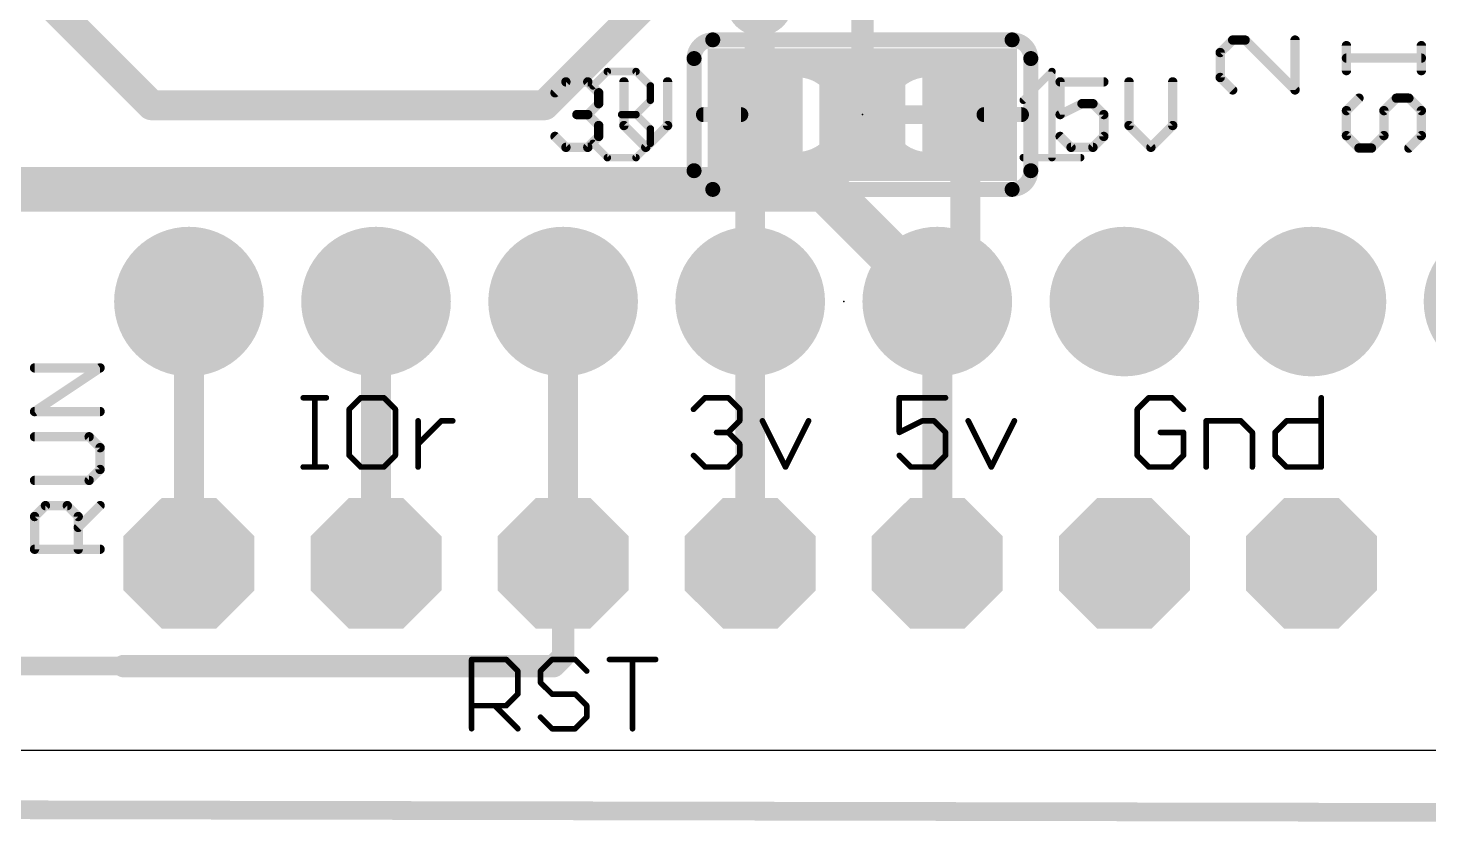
# Model space of a CAD drawing. Extents: x -21.4 to 69.1, y -5.3 to 64.3.
# Drawn here: x 25.76 to 44.78, y -1.02 to 9.81 of the extents above; entities that cross this region are included whole.
import ezdxf

# ---------------------------------------------------------------- set-up
doc = ezdxf.new("R2010")
doc.units = 0
for name, color, linetype in [('1', 12, 'CONTINUOUS'), ('16', 132, 'CONTINUOUS'), ('17', 110, 'CONTINUOUS'), ('18', 110, 'CONTINUOUS'), ('20', 53, 'CONTINUOUS'), ('21', 40, 'CONTINUOUS'), ('23', 53, 'CONTINUOUS'), ('29', 253, 'CONTINUOUS'), ('30', 253, 'CONTINUOUS'), ('51', 253, 'CONTINUOUS')]:
    doc.layers.add(name, color=color, linetype=linetype)

# ---------------------------------------------------------------- blocks, each defined once
blk = doc.blocks.new('RECT')
blk.add_solid([(-0.5, -0.5), (0.5, -0.5), (-0.5, 0.5), (0.5, 0.5)])
blk = doc.blocks.new('ROUNDP')
at = {"const_width": 0.5}
blk.add_lwpolyline([(0, -0.25, 1), (0, 0.25, 1), (0, -0.25)], format="xyb", dxfattribs=at)
blk = doc.blocks.new('OCTAGONP')
at = {"const_width": 0.5}
blk.add_lwpolyline([(-0.25, -0.1036), (-0.25, 0.1036), (-0.1036, 0.25), (0.1036, 0.25), (0.25, 0.1036), (0.25, -0.1036), (0.1036, -0.25), (-0.1036, -0.25), (-0.25, -0.1036), (-0.25, 0.1036)], dxfattribs=at)
blk = doc.blocks.new('ROUNDV')
at = {"const_width": 0.5}
blk.add_lwpolyline([(0, -0.25, 1), (0, 0.25, 1), (0, -0.25)], format="xyb", dxfattribs=at)

msp = doc.modelspace()

# ---------------------------------------------------------------- linework, layer by layer
at = {"layer": '1'}
for points, const_width in [([(37.084, 8.636), (37.084, 10.795)], 0.3048), ([(35.687, 10.16), (35.687, 8.636)], 0.4064), ([(35.56, 8.509), (35.687, 8.636)], 0.4064), ([(37.084, 8.636), (38.354, 8.636)], 0.254), ([(38.481, 6.477), (38.481, 8.636)], 0.4064), ([(35.56, 6.096), (35.56, 8.509)], 0.4064), ([(38.1, 6.096), (38.481, 6.477)], 0.4064), ([(27.94, 6.096), (27.94, 2.54)], 0.4064), ([(30.48, 2.54), (30.48, 6.096)], 0.4064), ([(33.02, 2.54), (33.02, 6.096)], 0.4064), ([(35.56, 6.096), (35.56, 2.54)], 0.4064), ([(38.1, 6.096), (38.1, 2.54)], 0.4064), ([(-0.127, -0.762), (68.961, -0.889)], 0.254)]:
    msp.add_lwpolyline(points, dxfattribs=dict(at, const_width=const_width))
for points, const_width in [([(35.7588, 8.5642, 1), (35.6152, 8.7078)], 0.2032), ([(37.084, 8.6995, 1), (37.084, 8.5725)], 0.127), ([(38.5826, 8.636, 1), (38.3794, 8.636)], 0.2032), ([(38.354, 8.5725, 1), (38.354, 8.6995)], 0.127), ([(35.6616, 8.509, 1), (35.4584, 8.509)], 0.2032), ([(35.4882, 8.5808, 1), (35.6318, 8.4372)], 0.2032), ([(35.5854, 8.636, 1), (35.7886, 8.636)], 0.2032), ([(37.0078, 8.636, 1), (37.1602, 8.636)], 0.1524), ([(38.5528, 6.4052, 1), (38.4092, 6.5488)], 0.2032), ([(38.3794, 6.477, 1), (38.5826, 6.477)], 0.2032), ([(28.0416, 6.096, 1), (27.8384, 6.096)], 0.2032), ([(30.5816, 6.096, 1), (30.3784, 6.096)], 0.2032), ([(33.1216, 6.096, 1), (32.9184, 6.096)], 0.2032), ([(35.6616, 6.096, 1), (35.4584, 6.096)], 0.2032), ([(38.2016, 6.096, 1), (37.9984, 6.096)], 0.2032), ([(35.4584, 6.096, 1), (35.6616, 6.096)], 0.2032), ([(38.0282, 6.1678, 1), (38.1718, 6.0242)], 0.2032), ([(27.8384, 2.54, 1), (28.0416, 2.54)], 0.2032), ([(30.3784, 2.54, 1), (30.5816, 2.54)], 0.2032), ([(32.9184, 2.54, 1), (33.1216, 2.54)], 0.2032), ([(35.4584, 2.54, 1), (35.6616, 2.54)], 0.2032), ([(37.9984, 2.54, 1), (38.2016, 2.54)], 0.2032)]:
    msp.add_lwpolyline(points, format="xyb", dxfattribs=dict(at, const_width=const_width))
at = {"layer": '16'}
for points, const_width in [([(36.068, 12.065), (32.766, 8.763)], 0.4064), ([(27.432, 8.763), (25.527, 10.668)], 0.4064), ([(32.766, 8.763), (27.432, 8.763)], 0.4064), ([(22.987, 7.62), (36.576, 7.62)], 0.6096), ([(36.576, 7.62), (38.1, 6.096)], 0.6096), ([(33.02, 1.27), (33.02, 2.54)], 0.3048), ([(32.893, 1.143), (33.02, 1.27)], 0.3048), ([(18.669, 1.143), (27.051, 1.143)], 0.254), ([(27.051, 1.143), (32.893, 1.143)], 0.3048), ([(-0.127, -0.762), (68.834, -0.889)], 0.254)]:
    msp.add_lwpolyline(points, dxfattribs=dict(at, const_width=const_width))
for points, const_width in [([(27.432, 8.8646, 1), (27.432, 8.6614)], 0.2032), ([(32.766, 8.6614, 1), (32.766, 8.8646)], 0.2032), ([(27.3602, 8.6912, 1), (27.5038, 8.8348)], 0.2032), ([(32.6942, 8.8348, 1), (32.8378, 8.6912)], 0.2032), ([(36.6838, 7.7278, 1), (36.4682, 7.5122)], 0.3048), ([(36.576, 7.4676, 1), (36.576, 7.7724)], 0.3048), ([(37.9922, 5.9882, 1), (38.2078, 6.2038)], 0.3048), ([(33.0962, 2.54, 1), (32.9438, 2.54)], 0.1524), ([(32.9438, 1.27, 1), (33.0962, 1.27)], 0.1524), ([(33.0739, 1.2161, 1), (32.9661, 1.3239)], 0.1524), ([(27.051, 1.2192, 1), (27.051, 1.0668)], 0.1524), ([(27.051, 1.0795, 1), (27.051, 1.2065)], 0.127), ([(32.8391, 1.1969, 1), (32.9469, 1.0891)], 0.1524), ([(32.893, 1.0668, 1), (32.893, 1.2192)], 0.1524)]:
    msp.add_lwpolyline(points, format="xyb", dxfattribs=dict(at, const_width=const_width))
at = {"layer": '20'}
msp.add_line((0, 0), (66.04, 0), dxfattribs=at)
at = {"layer": '21'}
for points, const_width in [([(35.052, 9.652, 0.4142), (34.798, 9.398)], 0.2032), ([(35.052, 9.7028, 1), (35.052, 9.6012)], 0.1016), ([(35.052, 9.6012, 1), (35.052, 9.7028)], 0.1016), ([(39.37, 9.398, 0.4142), (39.116, 9.652)], 0.2032), ([(39.116, 9.7028, 1), (39.116, 9.6012)], 0.1016), ([(39.116, 9.6012, 1), (39.116, 9.7028)], 0.1016), ([(42.1104, 9.6808, 1), (42.1104, 9.6173)], 0.0635), ([(42.1328, 9.6266, 1), (42.0879, 9.6715)], 0.0635), ([(42.3023, 9.6715, 1), (42.2574, 9.6266)], 0.0635), ([(42.2798, 9.6173, 1), (42.2798, 9.6808)], 0.0635), ([(42.9895, 9.649, 1), (42.926, 9.649)], 0.0635), ([(41.9726, 9.4796, 1), (41.9091, 9.4796)], 0.0635), ([(41.9184, 9.502, 1), (41.9633, 9.4571)], 0.0635), ([(43.6871, 9.5732, 1), (43.6236, 9.5732)], 0.0635), ([(44.704, 9.5732, 1), (44.6405, 9.5732)], 0.0635), ([(34.8488, 9.398, 1), (34.7472, 9.398)], 0.1016), ([(34.7472, 9.398, 1), (34.8488, 9.398)], 0.1016), ([(39.4208, 9.398, 1), (39.3192, 9.398)], 0.1016), ([(39.3192, 9.398, 1), (39.4208, 9.398)], 0.1016), ([(43.6554, 9.4355, 1), (43.6554, 9.372)], 0.0635), ([(44.6723, 9.372, 1), (44.6723, 9.4355)], 0.0635), ([(33.0583, 9.113, 1), (33.0583, 9.0495)], 0.0635), ([(33.0807, 9.0588, 1), (33.0358, 9.1037)], 0.0635), ([(33.3773, 9.1037, 1), (33.3324, 9.0588)], 0.0635), ([(33.3549, 9.0495, 1), (33.3549, 9.113)], 0.0635), ([(33.8773, 9.0813, 1), (33.8137, 9.0813)], 0.0635), ([(34.4704, 9.0813, 1), (34.4069, 9.0813)], 0.0635), ([(39.7997, 9.0813, 1), (39.7362, 9.0813)], 0.0635), ([(39.768, 9.113, 1), (39.768, 9.0495)], 0.0635), ([(40.3612, 9.0495, 1), (40.3612, 9.113)], 0.0635), ([(40.7353, 9.0813, 1), (40.6718, 9.0813)], 0.0635), ([(41.3284, 9.0813, 1), (41.2649, 9.0813)], 0.0635), ([(41.9633, 9.1631, 1), (41.9184, 9.1181)], 0.0635), ([(41.9091, 9.1406, 1), (41.9726, 9.1406)], 0.0635), ([(43.6236, 9.2342, 1), (43.6871, 9.2342)], 0.0635), ([(44.6405, 9.2342, 1), (44.704, 9.2342)], 0.0635), ([(32.8875, 8.9554, 1), (32.9324, 8.9105)], 0.0635), ([(33.5349, 8.933, 1), (33.4714, 8.933)], 0.0635), ([(33.4807, 8.9105, 1), (33.5256, 8.9554)], 0.0635), ([(42.0879, 8.9487, 1), (42.1328, 8.9936)], 0.0635), ([(42.926, 8.9711, 1), (42.9895, 8.9711)], 0.0635), ([(42.9353, 8.9487, 1), (42.9802, 8.9936)], 0.0635), ([(33.4714, 8.7847, 1), (33.5349, 8.7847)], 0.0635), ([(33.5256, 8.7622, 1), (33.4807, 8.8071)], 0.0635), ([(40.0646, 8.8164, 1), (40.0646, 8.7529)], 0.0635), ([(40.0788, 8.7563, 1), (40.0504, 8.8131)], 0.0635), ([(40.2353, 8.8071, 1), (40.1904, 8.7622)], 0.0635), ([(40.2129, 8.7529, 1), (40.2129, 8.8164)], 0.0635), ([(43.6871, 8.6902, 1), (43.6236, 8.6902)], 0.0635), ([(43.8473, 8.8372, 1), (43.8024, 8.8821)], 0.0635), ([(44.1956, 8.6902, 1), (44.1321, 8.6902)], 0.0635), ([(44.3333, 8.8914, 1), (44.3333, 8.8279)], 0.0635), ([(44.3557, 8.8372, 1), (44.3108, 8.8821)], 0.0635), ([(44.5252, 8.8821, 1), (44.4803, 8.8372)], 0.0635), ([(44.5028, 8.8279, 1), (44.5028, 8.8914)], 0.0635), ([(44.704, 8.6902, 1), (44.6405, 8.6902)], 0.0635), ([(33.2066, 8.6681, 1), (33.2066, 8.6046)], 0.0635), ([(33.3773, 8.6588, 1), (33.3324, 8.6139)], 0.0635), ([(33.3324, 8.6588, 1), (33.3773, 8.6139)], 0.0635), ([(33.3549, 8.6046, 1), (33.3549, 8.6681)], 0.0635), ([(39.7362, 8.6364, 1), (39.7997, 8.6364)], 0.0635), ([(39.7538, 8.6648, 1), (39.7822, 8.608)], 0.0635), ([(40.3929, 8.6364, 1), (40.3294, 8.6364)], 0.0635), ([(40.3387, 8.6139, 1), (40.3836, 8.6588)], 0.0635), ([(43.6329, 8.7127, 1), (43.6778, 8.6678)], 0.0635), ([(44.1414, 8.7127, 1), (44.1863, 8.6678)], 0.0635), ([(44.6498, 8.6678, 1), (44.6947, 8.7127)], 0.0635), ([(32.9324, 8.3622, 1), (32.8875, 8.3173)], 0.0635), ([(33.5349, 8.4881, 1), (33.4714, 8.4881)], 0.0635), ([(33.4714, 8.3398, 1), (33.5349, 8.3398)], 0.0635), ([(33.4807, 8.4656, 1), (33.5256, 8.5105)], 0.0635), ([(33.5256, 8.3173, 1), (33.4807, 8.3622)], 0.0635), ([(33.8137, 8.4881, 1), (33.8773, 8.4881)], 0.0635), ([(33.868, 8.5105, 1), (33.823, 8.4656)], 0.0635), ([(34.4069, 8.4881, 1), (34.4704, 8.4881)], 0.0635), ([(34.4611, 8.4656, 1), (34.4162, 8.5105)], 0.0635), ([(39.7904, 8.3622, 1), (39.7455, 8.3173)], 0.0635), ([(40.3294, 8.3398, 1), (40.3929, 8.3398)], 0.0635), ([(40.3836, 8.3173, 1), (40.3387, 8.3622)], 0.0635), ([(40.726, 8.5105, 1), (40.681, 8.4656)], 0.0635), ([(40.6718, 8.4881, 1), (40.7353, 8.4881)], 0.0635), ([(41.2649, 8.4881, 1), (41.3284, 8.4881)], 0.0635), ([(41.3191, 8.4656, 1), (41.2742, 8.5105)], 0.0635), ([(43.6236, 8.3513, 1), (43.6871, 8.3513)], 0.0635), ([(43.6778, 8.3737, 1), (43.6329, 8.3288)], 0.0635), ([(44.1321, 8.3513, 1), (44.1956, 8.3513)], 0.0635), ([(44.1863, 8.3288, 1), (44.1414, 8.3737)], 0.0635), ([(44.6405, 8.3513, 1), (44.704, 8.3513)], 0.0635), ([(44.6947, 8.3288, 1), (44.6498, 8.3737)], 0.0635), ([(33.0583, 8.2233, 1), (33.0583, 8.1597)], 0.0635), ([(33.0358, 8.169, 1), (33.0807, 8.214)], 0.0635), ([(33.3324, 8.214, 1), (33.3773, 8.169)], 0.0635), ([(33.3549, 8.1597, 1), (33.3549, 8.2233)], 0.0635), ([(34.1196, 8.214, 1), (34.1645, 8.169)], 0.0635), ([(34.1196, 8.169, 1), (34.1645, 8.214)], 0.0635), ([(39.9163, 8.2233, 1), (39.9163, 8.1597)], 0.0635), ([(39.8938, 8.169, 1), (39.9387, 8.214)], 0.0635), ([(40.1904, 8.214, 1), (40.2353, 8.169)], 0.0635), ([(40.2129, 8.1597, 1), (40.2129, 8.2233)], 0.0635), ([(40.9776, 8.214, 1), (41.0225, 8.169)], 0.0635), ([(40.9776, 8.169, 1), (41.0225, 8.214)], 0.0635), ([(43.8249, 8.2135, 1), (43.8249, 8.15)], 0.0635), ([(43.8024, 8.1593, 1), (43.8473, 8.2042)], 0.0635), ([(43.9719, 8.2042, 1), (44.0168, 8.1593)], 0.0635), ([(43.9943, 8.15, 1), (43.9943, 8.2135)], 0.0635), ([(44.4803, 8.2042, 1), (44.5252, 8.1593)], 0.0635), ([(34.798, 7.874, 0.4142), (35.052, 7.62)], 0.2032), ([(34.8488, 7.874, 1), (34.7472, 7.874)], 0.1016), ([(34.7472, 7.874, 1), (34.8488, 7.874)], 0.1016), ([(39.116, 7.62, 0.4142), (39.37, 7.874)], 0.2032), ([(39.4208, 7.874, 1), (39.3192, 7.874)], 0.1016), ([(39.3192, 7.874, 1), (39.4208, 7.874)], 0.1016), ([(35.052, 7.6708, 1), (35.052, 7.5692)], 0.1016), ([(35.052, 7.5692, 1), (35.052, 7.6708)], 0.1016), ([(39.116, 7.6708, 1), (39.116, 7.5692)], 0.1016), ([(39.116, 7.5692, 1), (39.116, 7.6708)], 0.1016), ([(25.8437, 5.2265, 1), (25.8437, 5.163)], 0.0635), ([(26.7511, 5.1683, 1), (26.7159, 5.2211)], 0.0635), ([(26.7335, 5.163, 1), (26.7335, 5.2265)], 0.0635), ([(29.492, 4.8078, 1), (29.492, 4.7697)], 0.0381), ([(29.6678, 4.7887, 1), (29.6297, 4.7887)], 0.0381), ([(29.8055, 4.7697, 1), (29.8055, 4.8078)], 0.0381), ([(30.2724, 4.8078, 1), (30.2724, 4.7697)], 0.0381), ([(30.2859, 4.7752, 1), (30.259, 4.8022)], 0.0381), ([(30.5994, 4.8022, 1), (30.5725, 4.7752)], 0.0381), ([(30.586, 4.7697, 1), (30.586, 4.8078)], 0.0381), ([(34.9472, 4.8078, 1), (34.9472, 4.7697)], 0.0381), ([(34.9606, 4.7752, 1), (34.9337, 4.8022)], 0.0381), ([(35.2742, 4.8022, 1), (35.2472, 4.7752)], 0.0381), ([(35.2607, 4.7697, 1), (35.2607, 4.8078)], 0.0381), ([(37.5844, 4.8078, 1), (37.5844, 4.7697)], 0.0381), ([(37.6035, 4.7887, 1), (37.5654, 4.7887)], 0.0381), ([(38.2115, 4.7697, 1), (38.2115, 4.8078)], 0.0381), ([(40.972, 4.8078, 1), (40.972, 4.7697)], 0.0381), ([(40.9854, 4.7752, 1), (40.9585, 4.8022)], 0.0381), ([(41.299, 4.8022, 1), (41.272, 4.7752)], 0.0381), ([(41.2855, 4.7697, 1), (41.2855, 4.8078)], 0.0381), ([(43.3324, 4.7887, 1), (43.2943, 4.7887)], 0.0381), ([(25.8437, 4.6333, 1), (25.8437, 4.5698)], 0.0635), ([(25.8261, 4.628, 1), (25.8614, 4.5751)], 0.0635), ([(26.7335, 4.5698, 1), (26.7335, 4.6333)], 0.0635), ([(30.1347, 4.6319, 1), (30.0966, 4.6319)], 0.0381), ([(30.1022, 4.6454, 1), (30.1291, 4.6185)], 0.0381), ([(30.7618, 4.6319, 1), (30.7237, 4.6319)], 0.0381), ([(30.7293, 4.6185, 1), (30.7562, 4.6454)], 0.0381), ([(34.7769, 4.6454, 1), (34.8039, 4.6185)], 0.0381), ([(35.4365, 4.6319, 1), (35.3984, 4.6319)], 0.0381), ([(35.404, 4.6185, 1), (35.4309, 4.6454)], 0.0381), ([(40.8343, 4.6319, 1), (40.7962, 4.6319)], 0.0381), ([(40.8017, 4.6454, 1), (40.8287, 4.6185)], 0.0381), ([(41.4288, 4.6185, 1), (41.4557, 4.6454)], 0.0381), ([(31.0702, 4.4752, 1), (31.0321, 4.4752)], 0.0381), ([(31.3647, 4.4942, 1), (31.3647, 4.4561)], 0.0381), ([(31.3782, 4.4617, 1), (31.3513, 4.4886)], 0.0381), ([(31.5215, 4.4561, 1), (31.5215, 4.4942)], 0.0381), ([(35.3984, 4.4752, 1), (35.4365, 4.4752)], 0.0381), ([(35.4309, 4.4617, 1), (35.404, 4.4886)], 0.0381), ([(35.743, 4.4837, 1), (35.7089, 4.4666)], 0.0381), ([(36.37, 4.4666, 1), (36.3359, 4.4837)], 0.0381), ([(37.8979, 4.4942, 1), (37.8979, 4.4561)], 0.0381), ([(37.9065, 4.4581, 1), (37.8894, 4.4922)], 0.0381), ([(38.0682, 4.4886, 1), (38.0412, 4.4617)], 0.0381), ([(38.0547, 4.4561, 1), (38.0547, 4.4942)], 0.0381), ([(38.537, 4.4837, 1), (38.5029, 4.4666)], 0.0381), ([(39.164, 4.4666, 1), (39.1299, 4.4837)], 0.0381), ([(41.7698, 4.4752, 1), (41.7317, 4.4752)], 0.0381), ([(41.7507, 4.4942, 1), (41.7507, 4.4561)], 0.0381), ([(42.2345, 4.4886, 1), (42.2075, 4.4617)], 0.0381), ([(42.221, 4.4561, 1), (42.221, 4.4942)], 0.0381), ([(42.843, 4.4942, 1), (42.843, 4.4561)], 0.0381), ([(42.8565, 4.4617, 1), (42.8295, 4.4886)], 0.0381), ([(43.3133, 4.4561, 1), (43.3133, 4.4942)], 0.0381), ([(25.8437, 4.2909, 1), (25.8437, 4.2274)], 0.0635), ([(26.6077, 4.2816, 1), (26.5628, 4.2367)], 0.0635), ([(26.5852, 4.2274, 1), (26.5852, 4.2909)], 0.0635), ([(31.0377, 4.1751, 1), (31.0647, 4.1482)], 0.0381), ([(35.1039, 4.3375, 1), (35.1039, 4.2994)], 0.0381), ([(35.2742, 4.3319, 1), (35.2472, 4.3049)], 0.0381), ([(35.2472, 4.3319, 1), (35.2742, 4.3049)], 0.0381), ([(35.2607, 4.2994, 1), (35.2607, 4.3375)], 0.0381), ([(35.4365, 4.1616, 1), (35.3984, 4.1616)], 0.0381), ([(35.404, 4.1482, 1), (35.4309, 4.1751)], 0.0381), ([(37.5759, 4.3354, 1), (37.5929, 4.3014)], 0.0381), ([(37.5654, 4.3184, 1), (37.6035, 4.3184)], 0.0381), ([(38.2305, 4.3184, 1), (38.1924, 4.3184)], 0.0381), ([(38.198, 4.3049, 1), (38.2249, 4.3319)], 0.0381), ([(41.1287, 4.3375, 1), (41.1287, 4.2994)], 0.0381), ([(41.4613, 4.3184, 1), (41.4232, 4.3184)], 0.0381), ([(41.4423, 4.2994, 1), (41.4423, 4.3375)], 0.0381), ([(42.3968, 4.3184, 1), (42.3587, 4.3184)], 0.0381), ([(42.3643, 4.3049, 1), (42.3913, 4.3319)], 0.0381), ([(42.6728, 4.3319, 1), (42.6997, 4.3049)], 0.0381), ([(42.7053, 4.3184, 1), (42.6672, 4.3184)], 0.0381), ([(26.7653, 4.1109, 1), (26.7018, 4.1109)], 0.0635), ([(26.711, 4.0884, 1), (26.756, 4.1333)], 0.0635), ([(30.0966, 4.0049, 1), (30.1347, 4.0049)], 0.0381), ([(30.1291, 4.0183, 1), (30.1022, 3.9914)], 0.0381), ([(30.7237, 4.0049, 1), (30.7618, 4.0049)], 0.0381), ([(30.7562, 3.9914, 1), (30.7293, 4.0183)], 0.0381), ([(34.8039, 4.0183, 1), (34.7769, 3.9914)], 0.0381), ([(35.3984, 4.0049, 1), (35.4365, 4.0049)], 0.0381), ([(35.4309, 3.9914, 1), (35.404, 4.0183)], 0.0381), ([(37.5979, 4.0183, 1), (37.5709, 3.9914)], 0.0381), ([(38.1924, 4.0049, 1), (38.2305, 4.0049)], 0.0381), ([(38.2249, 3.9914, 1), (38.198, 4.0183)], 0.0381), ([(40.8287, 4.0183, 1), (40.8017, 3.9914)], 0.0381), ([(40.7962, 4.0049, 1), (40.8343, 4.0049)], 0.0381), ([(41.4232, 4.0049, 1), (41.4613, 4.0049)], 0.0381), ([(41.4557, 3.9914, 1), (41.4288, 4.0183)], 0.0381), ([(42.6997, 4.0183, 1), (42.6728, 3.9914)], 0.0381), ([(42.6672, 4.0049, 1), (42.7053, 4.0049)], 0.0381), ([(26.7018, 3.8143, 1), (26.7653, 3.8143)], 0.0635), ([(26.756, 3.7919, 1), (26.711, 3.8368)], 0.0635), ([(29.492, 3.8672, 1), (29.492, 3.8291)], 0.0381), ([(29.6297, 3.8481, 1), (29.6678, 3.8481)], 0.0381), ([(29.8055, 3.8291, 1), (29.8055, 3.8672)], 0.0381), ([(30.2724, 3.8672, 1), (30.2724, 3.8291)], 0.0381), ([(30.259, 3.8346, 1), (30.2859, 3.8616)], 0.0381), ([(30.5725, 3.8616, 1), (30.5994, 3.8346)], 0.0381), ([(30.586, 3.8291, 1), (30.586, 3.8672)], 0.0381), ([(31.0321, 3.8481, 1), (31.0702, 3.8481)], 0.0381), ([(34.9472, 3.8672, 1), (34.9472, 3.8291)], 0.0381), ([(34.9337, 3.8346, 1), (34.9606, 3.8616)], 0.0381), ([(35.2472, 3.8616, 1), (35.2742, 3.8346)], 0.0381), ([(35.2607, 3.8291, 1), (35.2607, 3.8672)], 0.0381), ([(36.0224, 3.8566, 1), (36.0565, 3.8396)], 0.0381), ([(36.0224, 3.8396, 1), (36.0565, 3.8566)], 0.0381), ([(37.7412, 3.8672, 1), (37.7412, 3.8291)], 0.0381), ([(37.7277, 3.8346, 1), (37.7546, 3.8616)], 0.0381), ([(38.0412, 3.8616, 1), (38.0682, 3.8346)], 0.0381), ([(38.0547, 3.8291, 1), (38.0547, 3.8672)], 0.0381), ([(38.8164, 3.8566, 1), (38.8505, 3.8396)], 0.0381), ([(38.8164, 3.8396, 1), (38.8505, 3.8566)], 0.0381), ([(40.972, 3.8672, 1), (40.972, 3.8291)], 0.0381), ([(40.9585, 3.8346, 1), (40.9854, 3.8616)], 0.0381), ([(41.272, 3.8616, 1), (41.299, 3.8346)], 0.0381), ([(41.2855, 3.8291, 1), (41.2855, 3.8672)], 0.0381), ([(41.7317, 3.8481, 1), (41.7698, 3.8481)], 0.0381), ([(42.3587, 3.8481, 1), (42.3968, 3.8481)], 0.0381), ([(42.843, 3.8672, 1), (42.843, 3.8291)], 0.0381), ([(42.8295, 3.8346, 1), (42.8565, 3.8616)], 0.0381), ([(43.2943, 3.8481, 1), (43.3324, 3.8481)], 0.0381), ([(43.3133, 3.8291, 1), (43.3133, 3.8672)], 0.0381), ([(25.8437, 3.6978, 1), (25.8437, 3.6343)], 0.0635), ([(26.5628, 3.6885, 1), (26.6077, 3.6436)], 0.0635), ([(26.5852, 3.6343, 1), (26.5852, 3.6978)], 0.0635), ([(25.8755, 3.1754, 1), (25.812, 3.1754)], 0.0635), ([(25.992, 3.3554, 1), (25.992, 3.2919)], 0.0635), ([(26.0145, 3.3012, 1), (25.9696, 3.3461)], 0.0635), ([(26.3111, 3.3461, 1), (26.2662, 3.3012)], 0.0635), ([(26.2886, 3.2919, 1), (26.2886, 3.3554)], 0.0635), ([(26.4687, 3.1754, 1), (26.4052, 3.1754)], 0.0635), ([(26.756, 3.3012, 1), (26.711, 3.3461)], 0.0635), ([(25.8213, 3.1978, 1), (25.8662, 3.1529)], 0.0635), ([(26.4145, 3.0495, 1), (26.4594, 3.0046)], 0.0635), ([(26.4145, 3.1529, 1), (26.4594, 3.1978)], 0.0635), ([(25.8437, 2.7623, 1), (25.8437, 2.6987)], 0.0635), ([(25.812, 2.7305, 1), (25.8755, 2.7305)], 0.0635), ([(26.4052, 2.7305, 1), (26.4687, 2.7305)], 0.0635), ([(26.7335, 2.6987, 1), (26.7335, 2.7623)], 0.0635), ([(31.778, 1.2518, 1), (31.778, 1.2137)], 0.0381), ([(31.7971, 1.2327, 1), (31.759, 1.2327)], 0.0381), ([(32.2618, 1.2462, 1), (32.2348, 1.2192)], 0.0381), ([(32.2483, 1.2137, 1), (32.2483, 1.2518)], 0.0381), ([(32.8703, 1.2518, 1), (32.8703, 1.2137)], 0.0381), ([(32.8838, 1.2192, 1), (32.8568, 1.2462)], 0.0381), ([(33.1973, 1.2462, 1), (33.1703, 1.2192)], 0.0381), ([(33.1838, 1.2137, 1), (33.1838, 1.2518)], 0.0381), ([(33.649, 1.2518, 1), (33.649, 1.2137)], 0.0381), ([(33.9816, 1.2327, 1), (33.9435, 1.2327)], 0.0381), ([(34.2761, 1.2137, 1), (34.2761, 1.2518)], 0.0381), ([(32.4241, 1.0759, 1), (32.386, 1.0759)], 0.0381), ([(32.3916, 1.0625, 1), (32.4185, 1.0894)], 0.0381), ([(32.7326, 1.0759, 1), (32.6945, 1.0759)], 0.0381), ([(32.7, 1.0894, 1), (32.727, 1.0625)], 0.0381), ([(32.727, 0.9326, 1), (32.7, 0.9057)], 0.0381), ([(33.3271, 1.0625, 1), (33.3541, 1.0894)], 0.0381), ([(32.386, 0.7624, 1), (32.4241, 0.7624)], 0.0381), ([(32.4185, 0.7489, 1), (32.3916, 0.7759)], 0.0381), ([(32.6945, 0.9192, 1), (32.7326, 0.9192)], 0.0381), ([(32.8703, 0.7815, 1), (32.8703, 0.7434)], 0.0381), ([(32.8568, 0.7489, 1), (32.8838, 0.7759)], 0.0381), ([(33.1973, 0.7759, 1), (33.1703, 0.7489)], 0.0381), ([(33.1838, 0.7434, 1), (33.1838, 0.7815)], 0.0381), ([(31.778, 0.6247, 1), (31.778, 0.5866)], 0.0381), ([(32.105, 0.6191, 1), (32.0781, 0.5922)], 0.0381), ([(32.2348, 0.6191, 1), (32.2618, 0.5922)], 0.0381), ([(32.2483, 0.5866, 1), (32.2483, 0.6247)], 0.0381), ([(33.3596, 0.6056, 1), (33.3215, 0.6056)], 0.0381), ([(33.3271, 0.5922, 1), (33.3541, 0.6191)], 0.0381), ([(32.727, 0.4623, 1), (32.7, 0.4354)], 0.0381), ([(33.3215, 0.4489, 1), (33.3596, 0.4489)], 0.0381), ([(33.3541, 0.4354, 1), (33.3271, 0.4623)], 0.0381), ([(31.759, 0.2921, 1), (31.7971, 0.2921)], 0.0381), ([(32.3916, 0.2786, 1), (32.4185, 0.3056)], 0.0381), ([(32.8703, 0.3112, 1), (32.8703, 0.2731)], 0.0381), ([(32.8568, 0.2786, 1), (32.8838, 0.3056)], 0.0381), ([(33.1703, 0.3056, 1), (33.1973, 0.2786)], 0.0381), ([(33.1838, 0.2731, 1), (33.1838, 0.3112)], 0.0381), ([(33.9435, 0.2921, 1), (33.9816, 0.2921)], 0.0381)]:
    msp.add_lwpolyline(points, format="xyb", dxfattribs=dict(at, const_width=const_width))
for points, const_width in [([(35.052, 9.652), (39.116, 9.652)], 0.2032), ([(42.1104, 9.649), (41.9409, 9.4796)], 0.127), ([(42.2798, 9.649), (42.1104, 9.649)], 0.127), ([(42.9578, 8.9711), (42.2798, 9.649)], 0.127), ([(42.9578, 9.649), (42.9578, 8.9711)], 0.127), ([(41.9409, 9.4796), (41.9409, 9.1406)], 0.127), ([(43.6554, 9.2342), (43.6554, 9.5732)], 0.127), ([(44.6723, 9.2342), (44.6723, 9.5732)], 0.127), ([(34.798, 9.398), (34.798, 7.874)], 0.2032), ([(39.37, 9.398), (39.37, 7.874)], 0.2032), ([(44.6723, 9.4037), (43.6554, 9.4037)], 0.127), ([(32.91, 8.933), (33.0583, 9.0813)], 0.127), ([(33.0583, 9.0813), (33.3549, 9.0813)], 0.127), ([(33.3549, 9.0813), (33.5032, 8.933)], 0.127), ([(33.8455, 9.0813), (33.8455, 8.4881)], 0.127), ([(34.4387, 8.4881), (34.4387, 9.0813)], 0.127), ([(40.3612, 9.0813), (39.768, 9.0813)], 0.127), ([(39.768, 9.0813), (39.768, 8.6364)], 0.127), ([(40.7035, 9.0813), (40.7035, 8.4881)], 0.127), ([(41.2967, 8.4881), (41.2967, 9.0813)], 0.127), ([(41.9409, 9.1406), (42.1104, 8.9711)], 0.127), ([(33.5032, 8.933), (33.5032, 8.7847)], 0.127), ([(33.5032, 8.7847), (33.3549, 8.6364)], 0.127), ([(39.768, 8.6364), (40.0646, 8.7847)], 0.127), ([(40.0646, 8.7847), (40.2129, 8.7847)], 0.127), ([(40.2129, 8.7847), (40.3612, 8.6364)], 0.127), ([(43.8249, 8.8597), (43.6554, 8.6902)], 0.127), ([(43.6554, 8.6902), (43.6554, 8.3513)], 0.127), ([(44.1638, 8.6902), (44.3333, 8.8597)], 0.127), ([(44.1638, 8.3513), (44.1638, 8.6902)], 0.127), ([(44.3333, 8.8597), (44.5028, 8.8597)], 0.127), ([(44.5028, 8.8597), (44.6723, 8.6902)], 0.127), ([(44.6723, 8.6902), (44.6723, 8.3513)], 0.127), ([(33.3549, 8.6364), (33.2066, 8.6364)], 0.127), ([(33.3549, 8.6364), (33.5032, 8.4881)], 0.127), ([(40.3612, 8.6364), (40.3612, 8.3398)], 0.127), ([(33.0583, 8.1915), (32.91, 8.3398)], 0.127), ([(33.5032, 8.3398), (33.3549, 8.1915)], 0.127), ([(33.5032, 8.4881), (33.5032, 8.3398)], 0.127), ([(33.8455, 8.4881), (34.1421, 8.1915)], 0.127), ([(34.1421, 8.1915), (34.4387, 8.4881)], 0.127), ([(39.9163, 8.1915), (39.768, 8.3398)], 0.127), ([(40.3612, 8.3398), (40.2129, 8.1915)], 0.127), ([(40.7035, 8.4881), (41.0001, 8.1915)], 0.127), ([(41.0001, 8.1915), (41.2967, 8.4881)], 0.127), ([(43.6554, 8.3513), (43.8249, 8.1818)], 0.127), ([(43.9943, 8.1818), (44.1638, 8.3513)], 0.127), ([(44.6723, 8.3513), (44.5028, 8.1818)], 0.127), ([(33.3549, 8.1915), (33.0583, 8.1915)], 0.127), ([(40.2129, 8.1915), (39.9163, 8.1915)], 0.127), ([(43.8249, 8.1818), (43.9943, 8.1818)], 0.127), ([(39.116, 7.62), (35.052, 7.62)], 0.2032), ([(25.8437, 4.6015), (26.7335, 5.1947)], 0.127), ([(26.7335, 5.1947), (25.8437, 5.1947)], 0.127), ([(29.492, 4.7887), (29.8055, 4.7887)], 0.0762), ([(29.6488, 3.8481), (29.6488, 4.7887)], 0.0762), ([(30.2724, 4.7887), (30.1157, 4.6319)], 0.0762), ([(30.586, 4.7887), (30.2724, 4.7887)], 0.0762), ([(30.7427, 4.6319), (30.586, 4.7887)], 0.0762), ([(34.7904, 4.6319), (34.9472, 4.7887)], 0.0762), ([(34.9472, 4.7887), (35.2607, 4.7887)], 0.0762), ([(35.2607, 4.7887), (35.4175, 4.6319)], 0.0762), ([(38.2115, 4.7887), (37.5844, 4.7887)], 0.0762), ([(37.5844, 4.7887), (37.5844, 4.3184)], 0.0762), ([(40.972, 4.7887), (40.8152, 4.6319)], 0.0762), ([(41.2855, 4.7887), (40.972, 4.7887)], 0.0762), ([(41.4423, 4.6319), (41.2855, 4.7887)], 0.0762), ([(43.3133, 4.7887), (43.3133, 3.8481)], 0.0762), ([(26.7335, 4.6015), (25.8437, 4.6015)], 0.127), ([(30.1157, 4.6319), (30.1157, 4.0049)], 0.0762), ([(30.7427, 4.0049), (30.7427, 4.6319)], 0.0762), ([(35.4175, 4.6319), (35.4175, 4.4752)], 0.0762), ([(40.8152, 4.6319), (40.8152, 4.0049)], 0.0762), ([(31.0512, 3.8481), (31.0512, 4.4752)], 0.0762), ([(31.0512, 4.1616), (31.3647, 4.4752)], 0.0762), ([(31.3647, 4.4752), (31.5215, 4.4752)], 0.0762), ([(35.4175, 4.4752), (35.2607, 4.3184)], 0.0762), ([(35.7259, 4.4752), (36.0395, 3.8481)], 0.0762), ([(36.0395, 3.8481), (36.353, 4.4752)], 0.0762), ([(37.5844, 4.3184), (37.8979, 4.4752)], 0.0762), ([(37.8979, 4.4752), (38.0547, 4.4752)], 0.0762), ([(38.0547, 4.4752), (38.2115, 4.3184)], 0.0762), ([(38.5199, 4.4752), (38.8335, 3.8481)], 0.0762), ([(38.8335, 3.8481), (39.147, 4.4752)], 0.0762), ([(41.7507, 3.8481), (41.7507, 4.4752)], 0.0762), ([(41.7507, 4.4752), (42.221, 4.4752)], 0.0762), ([(42.221, 4.4752), (42.3778, 4.3184)], 0.0762), ([(42.6862, 4.3184), (42.843, 4.4752)], 0.0762), ([(42.843, 4.4752), (43.3133, 4.4752)], 0.0762), ([(26.5852, 4.2592), (25.8437, 4.2592)], 0.127), ([(26.7335, 4.1109), (26.5852, 4.2592)], 0.127), ([(35.2607, 4.3184), (35.1039, 4.3184)], 0.0762), ([(35.2607, 4.3184), (35.4175, 4.1616)], 0.0762), ([(35.4175, 4.1616), (35.4175, 4.0049)], 0.0762), ([(38.2115, 4.3184), (38.2115, 4.0049)], 0.0762), ([(41.4423, 4.3184), (41.1287, 4.3184)], 0.0762), ([(41.4423, 4.0049), (41.4423, 4.3184)], 0.0762), ([(42.3778, 4.3184), (42.3778, 3.8481)], 0.0762), ([(42.6862, 4.0049), (42.6862, 4.3184)], 0.0762), ([(26.7335, 3.8143), (26.7335, 4.1109)], 0.127), ([(30.1157, 4.0049), (30.2724, 3.8481)], 0.0762), ([(30.586, 3.8481), (30.7427, 4.0049)], 0.0762), ([(34.9472, 3.8481), (34.7904, 4.0049)], 0.0762), ([(35.4175, 4.0049), (35.2607, 3.8481)], 0.0762), ([(37.7412, 3.8481), (37.5844, 4.0049)], 0.0762), ([(38.2115, 4.0049), (38.0547, 3.8481)], 0.0762), ([(40.8152, 4.0049), (40.972, 3.8481)], 0.0762), ([(41.2855, 3.8481), (41.4423, 4.0049)], 0.0762), ([(42.843, 3.8481), (42.6862, 4.0049)], 0.0762), ([(26.5852, 3.666), (26.7335, 3.8143)], 0.127), ([(29.492, 3.8481), (29.8055, 3.8481)], 0.0762), ([(30.2724, 3.8481), (30.586, 3.8481)], 0.0762), ([(35.2607, 3.8481), (34.9472, 3.8481)], 0.0762), ([(38.0547, 3.8481), (37.7412, 3.8481)], 0.0762), ([(40.972, 3.8481), (41.2855, 3.8481)], 0.0762), ([(43.3133, 3.8481), (42.843, 3.8481)], 0.0762), ([(25.8437, 3.666), (26.5852, 3.666)], 0.127), ([(25.8437, 3.1754), (25.992, 3.3237)], 0.127), ([(25.8437, 2.7305), (25.8437, 3.1754)], 0.127), ([(25.992, 3.3237), (26.2886, 3.3237)], 0.127), ([(26.2886, 3.3237), (26.4369, 3.1754)], 0.127), ([(26.4369, 3.0271), (26.7335, 3.3237)], 0.127), ([(26.4369, 3.1754), (26.4369, 2.7305)], 0.127), ([(26.7335, 2.7305), (25.8437, 2.7305)], 0.127), ([(31.778, 0.2921), (31.778, 1.2327)], 0.0762), ([(31.778, 1.2327), (32.2483, 1.2327)], 0.0762), ([(32.2483, 1.2327), (32.4051, 1.0759)], 0.0762), ([(32.8703, 1.2327), (32.7135, 1.0759)], 0.0762), ([(33.1838, 1.2327), (32.8703, 1.2327)], 0.0762), ([(33.3406, 1.0759), (33.1838, 1.2327)], 0.0762), ([(33.649, 1.2327), (34.2761, 1.2327)], 0.0762), ([(33.9626, 0.2921), (33.9626, 1.2327)], 0.0762), ([(32.4051, 1.0759), (32.4051, 0.7624)], 0.0762), ([(32.7135, 1.0759), (32.7135, 0.9192)], 0.0762), ([(32.7135, 0.9192), (32.8703, 0.7624)], 0.0762), ([(32.4051, 0.7624), (32.2483, 0.6056)], 0.0762), ([(32.8703, 0.7624), (33.1838, 0.7624)], 0.0762), ([(33.1838, 0.7624), (33.3406, 0.6056)], 0.0762), ([(32.2483, 0.6056), (31.778, 0.6056)], 0.0762), ([(32.0915, 0.6056), (32.4051, 0.2921)], 0.0762), ([(33.3406, 0.6056), (33.3406, 0.4489)], 0.0762), ([(32.8703, 0.2921), (32.7135, 0.4489)], 0.0762), ([(33.3406, 0.4489), (33.1838, 0.2921)], 0.0762), ([(33.1838, 0.2921), (32.8703, 0.2921)], 0.0762)]:
    msp.add_lwpolyline(points, dxfattribs=dict(at, const_width=const_width))
at = {"layer": '23'}
for p in [(37.084, 8.636), (36.83, 6.096)]:
    msp.add_point(p, dxfattribs=at)
at = {"layer": '51'}
msp.add_line((0, 0), (66.04, 0), dxfattribs=at)
for points, const_width in [([(36.195, 8.763, 1), (36.195, 8.509)], 1.27), ([(37.973, 8.509, 1), (37.973, 8.763)], 1.27), ([(33.6203, 9.2466, 1), (33.6203, 9.1958)], 0.0508), ([(33.6383, 9.2032, 1), (33.6023, 9.2392)], 0.0508), ([(34.0281, 9.2392, 1), (33.9921, 9.2032)], 0.0508), ([(34.0101, 9.1958, 1), (34.0101, 9.2466)], 0.0508), ([(39.6826, 9.2212, 1), (39.6318, 9.2212)], 0.0508), ([(39.6752, 9.2032, 1), (39.6392, 9.2392)], 0.0508), ([(33.4074, 9.0443, 1), (33.4434, 9.0083)], 0.0508), ([(34.2304, 9.0263, 1), (34.1796, 9.0263)], 0.0508), ([(34.187, 9.0083, 1), (34.223, 9.0443)], 0.0508), ([(34.1796, 8.8314, 1), (34.2304, 8.8314)], 0.0508), ([(34.223, 8.8134, 1), (34.187, 8.8494)], 0.0508), ([(39.2494, 8.8494, 1), (39.2854, 8.8134)], 0.0508), ([(33.8152, 8.6619, 1), (33.8152, 8.6111)], 0.0508), ([(34.0281, 8.6545, 1), (33.9921, 8.6185)], 0.0508), ([(33.9921, 8.6545, 1), (34.0281, 8.6185)], 0.0508), ([(34.0101, 8.6111, 1), (34.0101, 8.6619)], 0.0508), ([(34.925, 8.6868, 1), (34.925, 8.5852)], 0.1016), ([(35.433, 8.5852, 1), (35.433, 8.6868)], 0.1016), ([(38.735, 8.6868, 1), (38.735, 8.5852)], 0.1016), ([(39.243, 8.5852, 1), (39.243, 8.6868)], 0.1016), ([(34.2304, 8.4416, 1), (34.1796, 8.4416)], 0.0508), ([(34.187, 8.4236, 1), (34.223, 8.4596)], 0.0508), ([(33.4434, 8.2647, 1), (33.4074, 8.2287)], 0.0508), ([(34.1796, 8.2467, 1), (34.2304, 8.2467)], 0.0508), ([(34.223, 8.2287, 1), (34.187, 8.2647)], 0.0508), ([(33.6203, 8.0772, 1), (33.6203, 8.0264)], 0.0508), ([(33.6023, 8.0338, 1), (33.6383, 8.0698)], 0.0508), ([(33.9921, 8.0698, 1), (34.0281, 8.0338)], 0.0508), ([(34.0101, 8.0264, 1), (34.0101, 8.0772)], 0.0508), ([(39.2674, 8.0772, 1), (39.2674, 8.0264)], 0.0508), ([(39.6318, 8.0518, 1), (39.6826, 8.0518)], 0.0508), ([(40.047, 8.0264, 1), (40.047, 8.0772)], 0.0508)]:
    msp.add_lwpolyline(points, format="xyb", dxfattribs=dict(at, const_width=const_width))
for points, const_width in [([(33.4254, 9.0263), (33.6203, 9.2212)], 0.1016), ([(33.6203, 9.2212), (34.0101, 9.2212)], 0.1016), ([(34.0101, 9.2212), (34.205, 9.0263)], 0.1016), ([(39.2674, 8.8314), (39.6572, 9.2212)], 0.1016), ([(39.6572, 9.2212), (39.6572, 8.0518)], 0.1016), ([(34.205, 9.0263), (34.205, 8.8314)], 0.1016), ([(34.205, 8.8314), (34.0101, 8.6365)], 0.1016), ([(34.0101, 8.6365), (33.8152, 8.6365)], 0.1016), ([(34.0101, 8.6365), (34.205, 8.4416)], 0.1016), ([(35.433, 8.636), (34.925, 8.636)], 0.2032), ([(38.735, 8.636), (39.243, 8.636)], 0.2032), ([(34.205, 8.4416), (34.205, 8.2467)], 0.1016), ([(33.6203, 8.0518), (33.4254, 8.2467)], 0.1016), ([(34.205, 8.2467), (34.0101, 8.0518)], 0.1016), ([(34.0101, 8.0518), (33.6203, 8.0518)], 0.1016), ([(39.2674, 8.0518), (40.047, 8.0518)], 0.1016)]:
    msp.add_lwpolyline(points, dxfattribs=dict(at, const_width=const_width))

# ---------------------------------------------------------------- block references
at = {"layer": '1', "xscale": 1.1684, "yscale": 1.6002, "rotation": 180}
for p in [(35.687, 8.636), (37.084, 8.636), (38.481, 8.636)]:
    msp.add_blockref('RECT', p, dxfattribs=at)
at = {"layer": '17', "xscale": 1.9304, "yscale": 1.9304, "rotation": 270}
for p in [(27.94, 6.096), (27.94, 6.096), (30.48, 6.096), (30.48, 6.096), (33.02, 6.096), (33.02, 6.096), (35.56, 6.096), (35.56, 6.096), (38.1, 6.096), (38.1, 6.096), (40.64, 6.096), (40.64, 6.096), (43.18, 6.096), (43.18, 6.096), (45.72, 6.096), (45.72, 6.096)]:
    msp.add_blockref('ROUNDP', p, dxfattribs=at)
at = {"layer": '17', "xscale": 1.6764, "yscale": 1.6764}
for p in [(27.94, 2.54), (27.94, 2.54), (30.48, 2.54), (30.48, 2.54), (33.02, 2.54), (33.02, 2.54), (35.56, 2.54), (35.56, 2.54), (38.1, 2.54), (38.1, 2.54), (40.64, 2.54), (40.64, 2.54), (43.18, 2.54), (43.18, 2.54)]:
    msp.add_blockref('OCTAGONP', p, dxfattribs=at)
at = {"layer": '18', "xscale": 0.9064, "yscale": 0.9064}
msp.add_blockref('ROUNDV', (35.687, 10.16), dxfattribs=at)
msp.add_blockref('ROUNDV', (35.687, 10.16), dxfattribs=at)
at = {"layer": '29'}
for name, p, xscale, yscale, rotation in [('RECT', (37.084, 8.636), 4.2, 1.8, 180), ('ROUNDP', (27.94, 6.096), 2.032, 2.032, 270), ('ROUNDP', (30.48, 6.096), 2.032, 2.032, 270), ('ROUNDP', (33.02, 6.096), 2.032, 2.032, 270), ('ROUNDP', (35.56, 6.096), 2.032, 2.032, 270), ('ROUNDP', (38.1, 6.096), 2.032, 2.032, 270), ('ROUNDP', (40.64, 6.096), 2.032, 2.032, 270), ('ROUNDP', (43.18, 6.096), 2.032, 2.032, 270), ('ROUNDP', (45.72, 6.096), 2.032, 2.032, 270)]:
    msp.add_blockref(name, p, dxfattribs=dict(at, xscale=xscale, yscale=yscale, rotation=rotation))
at = {"layer": '29', "xscale": 1.778, "yscale": 1.778}
for p in [(27.94, 2.54), (30.48, 2.54), (33.02, 2.54), (35.56, 2.54), (38.1, 2.54), (40.64, 2.54), (43.18, 2.54)]:
    msp.add_blockref('OCTAGONP', p, dxfattribs=at)
at = {"layer": '30', "xscale": 2.032, "yscale": 2.032, "rotation": 270}
for p in [(27.94, 6.096), (30.48, 6.096), (33.02, 6.096), (35.56, 6.096), (38.1, 6.096), (40.64, 6.096), (43.18, 6.096), (45.72, 6.096)]:
    msp.add_blockref('ROUNDP', p, dxfattribs=at)
at = {"layer": '30', "xscale": 1.778, "yscale": 1.778}
for p in [(27.94, 2.54), (30.48, 2.54), (33.02, 2.54), (35.56, 2.54), (38.1, 2.54), (40.64, 2.54), (43.18, 2.54)]:
    msp.add_blockref('OCTAGONP', p, dxfattribs=at)
at = {"layer": '51', "rotation": 180}
for p, xscale, yscale in [((37.084, 8.636), 1.016, 1.524), ((27.94, 6.096), 0.508, 0.508), ((30.48, 6.096), 0.508, 0.508), ((33.02, 6.096), 0.508, 0.508), ((35.56, 6.096), 0.508, 0.508), ((38.1, 6.096), 0.508, 0.508), ((40.64, 6.096), 0.508, 0.508), ((43.18, 6.096), 0.508, 0.508)]:
    msp.add_blockref('RECT', p, dxfattribs=dict(at, xscale=xscale, yscale=yscale))

doc.saveas('drawing.dxf')
